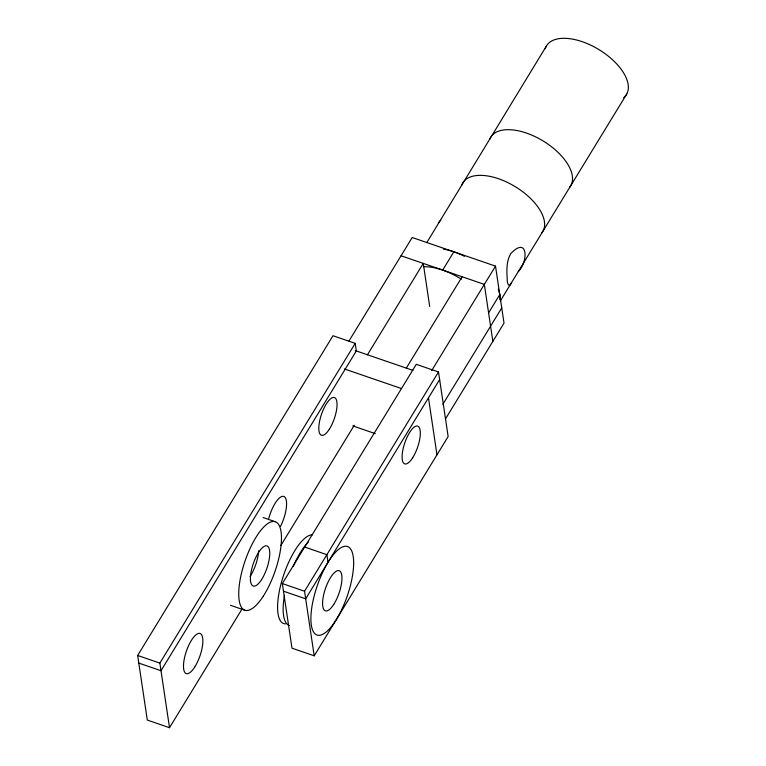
<?xml version="1.0" encoding="UTF-8"?>
<svg xmlns="http://www.w3.org/2000/svg" width="766" height="766" viewBox="0 0 766 766"><rect width="100%" height="100%" fill="white"/><g stroke="black" fill="none" stroke-linecap="round" stroke-linejoin="round"><path stroke-width="1.15" d="M426.729 242.688L546.196 46.391M500.255 301.067L626.77 93.969M518.266 271.633C528.435 261.915 528.061 235.315 510.711 253.68C506.355 261.34 506.594 270.561 507.245 279.083C506.862 282.319 508.95 289.041 511.372 282.903M242.305 608.558L169.516 727.7L147.311 720.069L137.66 655.476L332.999 335.719L355.213 343.35L356.343 350.952L161.004 670.71L138.79 663.078M348.961 341.042L412.213 237.508L495.506 266.118L504.018 323.108L445.726 418.523M169.516 727.7L159.864 663.107L355.213 343.35M367.45 354.763L423.263 263.408L429.707 306.553M442.7 270.082L453.855 251.813M280.883 545.421L354.285 425.254M406.315 368.111L462.128 276.756M282.338 583.587L416.283 364.329L438.497 371.96L448.148 436.553L314.204 655.811L291.99 648.189L282.338 583.587L304.552 591.218L314.204 655.811M431.631 370.667L495.506 266.118M304.552 591.218L438.497 371.96M439.636 379.563L305.682 598.821L283.477 591.189M488.603 312.882L499.758 294.613M442.834 404.343L501.749 307.913M438.344 222.896L440.814 220.091M401.049 255.777L484.342 284.387L492.854 341.377M355.233 350.569L412.979 370.399M344.298 368.915L401.537 388.582M352.81 425.915L375.263 433.623M263.054 517.519L275.272 521.713M304.667 547.048L326.871 554.68L328.011 562.273M230.461 605.293L244.9 610.253M137.66 655.476L159.864 663.107M428.472 397.832L436.984 454.822M289.318 625.506A46.803 15.866 -71 0 1 284.464 595.393M293.282 566.313A46.803 15.866 -71 0 1 308.248 542.127M285.392 623.888A46.803 15.866 -71 0 1 282.453 578.799A46.803 15.866 -71 0 1 312.518 534.773M268.809 518.333A21.218 7.191 -71 0 1 284.387 496.722A21.218 7.191 -71 0 1 280.509 526.366M258.63 550.792A21.218 7.191 -71 0 1 250.051 576.425M489.675 139.335A46.803 24.052 31.4 0 1 542.615 140.657A46.803 24.052 31.4 0 1 569.617 187.335M423.751 266.702A46.803 24.052 31.4 0 1 461.371 279.226M443.495 249.122A46.803 24.052 31.4 0 1 464.493 256.332M498.293 289.184A46.803 24.052 31.4 0 1 499.844 299.554M461.563 185.631A46.803 24.052 31.4 0 1 514.178 186.014A46.803 24.052 31.4 0 1 541.715 233.017M545.277 48.593A46.803 24.052 31.4 0 1 599.931 50.211A46.803 24.052 31.4 0 1 623.668 97.751M263.37 596.034A46.803 15.866 -71 0 0 276.718 522.46A46.803 15.866 -71 0 0 240.17 579.441A46.803 15.866 -71 0 0 263.37 596.034M261.57 579.603A21.218 7.191 -71 0 0 267.621 546.254A21.218 7.191 -71 0 0 251.056 572.087A21.218 7.191 -71 0 0 261.57 579.603M335.556 620.824A46.803 15.866 -71 0 0 348.903 547.25A46.803 15.866 -71 0 0 312.346 604.24A46.803 15.866 -71 0 0 335.556 620.824M333.756 604.393A21.218 7.191 -71 0 0 339.807 571.043A21.218 7.191 -71 0 0 323.242 596.877A21.218 7.191 -71 0 0 333.756 604.393M412.606 457.829A19.973 6.77 -71 0 0 418.303 426.432A19.973 6.77 -71 0 0 402.705 450.753A19.973 6.77 -71 0 0 412.606 457.829M194.66 667.148A21.218 7.191 -71 0 0 200.711 633.798A21.218 7.191 -71 0 0 184.137 659.631A21.218 7.191 -71 0 0 194.66 667.148M329.323 429.219A19.973 6.77 -71 0 0 335.02 397.832A19.973 6.77 -71 0 0 319.422 422.143A19.973 6.77 -71 0 0 329.323 429.219"/></g></svg>
